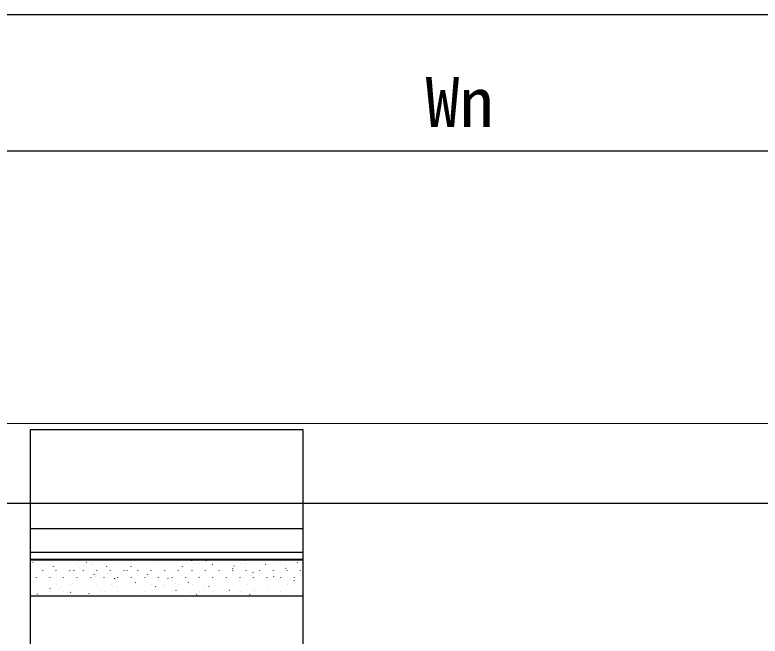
# Model space of a CAD drawing. Units: millimetres, scale not verified. Extents: x -875 to 875, y -1299 to 1292.
# Drawn here: x 16.8 to 181, y -850.2 to -713.5 of the extents above; entities that cross this region are included whole.
import ezdxf
from ezdxf.enums import TextEntityAlignment as Align

# ---------------------------------------------------------------- set-up
doc = ezdxf.new("R2010")
doc.units = ezdxf.units.MM
doc.header["$LTSCALE"] = 8
doc.layers.add('0-5_YKK_12', color=2, linetype='Continuous', lineweight=18)
for name, color, linetype in [('0-6_YKK_13', 4, 'Continuous'), ('0-8_YKK_D', 6, 'Continuous'), ('0-A_YSS_K', 3, 'Continuous')]:
    doc.layers.add(name, color=color, linetype=linetype)
doc.styles.add('ＭＳ ゴシック', font='')
doc.styles.get('ＭＳ ゴシック').set_extended_font_data('MS Gothic')

msp = doc.modelspace()

# ---------------------------------------------------------------- linework, layer by layer
at = {"layer": '0-5_YKK_12'}
msp.add_line((675.257, -803.453), (-134.743, -803.453), dxfattribs=at)
at = {"layer": '0-6_YKK_13'}
for p, q in [((20.257, -826.553), (80.257, -826.553)), ((20.257, -831.749), (80.257, -831.749)), ((20.257, -833.277), (80.257, -833.277)), ((20.257, -841.438), (20.257, -833.277)), ((20.257, -833.464), (80.257, -833.464)), ((24.969, -833.872), (24.965, -833.863)), ((36.305, -833.795), (36.302, -833.786)), ((47.642, -833.719), (47.639, -833.709)), ((55.817, -833.653), (55.762, -833.57)), ((58.979, -833.642), (58.975, -833.633)), ((67.547, -833.617), (67.491, -833.534)), ((70.315, -833.565), (70.312, -833.556)), ((20.832, -834.07), (20.777, -833.986)), ((21.556, -834.362), (21.556, -834.312)), ((22.34, -834.471), (22.336, -834.461)), ((24.546, -834.362), (24.546, -834.312)), ((25.336, -834.954), (25.28, -834.871)), ((27.536, -834.362), (27.536, -834.312)), ((30.526, -834.362), (30.526, -834.312)), ((31.064, -835.04), (31.061, -835.031)), ((32.562, -834.034), (32.507, -833.951)), ((33.516, -834.362), (33.516, -834.312)), ((33.676, -834.394), (33.673, -834.385)), ((36.506, -834.362), (36.506, -834.312)), ((37.065, -834.918), (37.01, -834.835)), ((39.496, -834.362), (39.496, -834.312)), ((42.401, -834.964), (42.397, -834.954)), ((42.486, -834.362), (42.486, -834.312)), ((45.013, -834.318), (45.01, -834.308)), ((45.476, -834.362), (45.476, -834.312)), ((48.466, -834.362), (48.466, -834.312)), ((51.456, -834.362), (51.456, -834.312)), ((53.738, -834.887), (53.734, -834.878)), ((54.446, -834.362), (54.446, -834.312)), ((56.35, -834.241), (56.346, -834.232)), ((57.436, -834.362), (57.436, -834.312)), ((60.32, -834.538), (60.265, -834.454)), ((60.426, -834.362), (60.426, -834.312)), ((63.416, -834.362), (63.416, -834.312)), ((64.823, -835.422), (64.768, -835.339)), ((65.074, -834.81), (65.071, -834.801)), ((66.406, -834.362), (66.406, -834.312)), ((67.686, -834.164), (67.683, -834.155)), ((69.396, -834.362), (69.396, -834.312)), ((72.05, -834.502), (71.995, -834.418)), ((72.386, -834.362), (72.386, -834.312)), ((75.376, -834.362), (75.376, -834.312)), ((76.411, -834.734), (76.407, -834.724)), ((76.553, -835.386), (76.498, -835.303)), ((78.366, -834.362), (78.366, -834.312)), ((79.023, -834.088), (79.02, -834.078)), ((22.931, -835.787), (22.931, -835.737)), ((25.921, -835.787), (25.921, -835.737)), ((25.94, -836.615), (25.937, -836.606)), ((28.569, -836.016), (28.565, -836.007)), ((28.911, -835.787), (28.911, -835.737)), ((29.839, -835.839), (29.784, -835.755)), ((31.901, -835.787), (31.901, -835.737)), ((34.342, -836.723), (34.287, -836.64)), ((34.891, -835.787), (34.891, -835.737)), ((37.277, -836.538), (37.273, -836.529)), ((37.881, -835.787), (37.881, -835.737)), ((39.905, -835.94), (39.902, -835.93)), ((40.871, -835.787), (40.871, -835.737)), ((41.568, -835.803), (41.513, -835.719)), ((43.861, -835.787), (43.861, -835.737)), ((46.001, -837.108), (45.998, -837.098)), ((46.072, -836.687), (46.016, -836.604)), ((46.851, -835.787), (46.851, -835.737)), ((48.613, -836.462), (48.61, -836.452)), ((49.841, -835.787), (49.841, -835.737)), ((51.242, -835.863), (51.239, -835.853)), ((52.831, -835.787), (52.831, -835.737)), ((55.821, -835.787), (55.821, -835.737)), ((57.338, -837.031), (57.334, -837.022)), ((58.811, -835.787), (58.811, -835.737)), ((59.95, -836.385), (59.947, -836.376)), ((61.801, -835.787), (61.801, -835.737)), ((62.579, -835.786), (62.575, -835.777)), ((64.791, -835.787), (64.791, -835.737)), ((67.781, -835.787), (67.781, -835.737)), ((68.674, -836.955), (68.671, -836.945)), ((69.327, -836.307), (69.271, -836.223)), ((70.771, -835.787), (70.771, -835.737)), ((71.287, -836.308), (71.283, -836.299)), ((73.761, -835.787), (73.761, -835.737)), ((73.83, -837.191), (73.775, -837.108)), ((73.915, -835.71), (73.912, -835.7)), ((76.751, -835.787), (76.751, -835.737)), ((79.741, -835.787), (79.741, -835.737)), ((80.011, -836.878), (80.008, -836.868)), ((20.832, -838.237), (20.829, -838.228)), ((21.556, -837.402), (21.556, -837.352)), ((22.931, -838.827), (22.931, -838.777)), ((23.328, -837.261), (23.324, -837.252)), ((24.546, -837.402), (24.546, -837.352)), ((25.921, -838.827), (25.921, -838.777)), ((27.536, -837.402), (27.536, -837.352)), ((28.911, -838.827), (28.911, -838.777)), ((29.54, -838.759), (29.537, -838.75)), ((30.526, -837.402), (30.526, -837.352)), ((31.901, -838.827), (31.901, -838.777)), ((32.169, -838.16), (32.166, -838.151)), ((33.516, -837.402), (33.516, -837.352)), ((34.664, -837.184), (34.661, -837.175)), ((34.891, -838.827), (34.891, -838.777)), ((36.506, -837.402), (36.506, -837.352)), ((37.881, -838.827), (37.881, -838.777)), ((38.845, -837.608), (38.79, -837.524)), ((39.496, -837.402), (39.496, -837.352)), ((40.871, -838.827), (40.871, -838.777)), ((40.877, -838.683), (40.874, -838.673)), ((42.486, -837.402), (42.486, -837.352)), ((43.348, -838.492), (43.293, -838.409)), ((43.506, -838.084), (43.502, -838.074)), ((43.861, -838.827), (43.861, -838.777)), ((45.476, -837.402), (45.476, -837.352)), ((46.851, -838.827), (46.851, -838.777)), ((48.466, -837.402), (48.466, -837.352)), ((49.841, -838.827), (49.841, -838.777)), ((50.575, -837.572), (50.52, -837.488)), ((51.456, -837.402), (51.456, -837.352)), ((52.214, -838.606), (52.21, -838.597)), ((52.831, -838.827), (52.831, -838.777)), ((54.446, -837.402), (54.446, -837.352)), ((54.842, -838.007), (54.839, -837.998)), ((55.078, -838.456), (55.023, -838.373)), ((55.821, -838.827), (55.821, -838.777)), ((57.436, -837.402), (57.436, -837.352)), ((58.811, -838.827), (58.811, -838.777)), ((60.426, -837.402), (60.426, -837.352)), ((61.801, -838.827), (61.801, -838.777)), ((63.416, -837.402), (63.416, -837.352)), ((63.55, -838.529), (63.547, -838.52)), ((64.791, -838.827), (64.791, -838.777)), ((66.179, -837.93), (66.176, -837.921)), ((66.406, -837.402), (66.406, -837.352)), ((67.781, -838.827), (67.781, -838.777)), ((69.396, -837.402), (69.396, -837.352)), ((70.771, -838.827), (70.771, -838.777)), ((72.386, -837.402), (72.386, -837.352)), ((73.761, -838.827), (73.761, -838.777)), ((74.887, -838.453), (74.884, -838.443)), ((75.376, -837.402), (75.376, -837.352)), ((76.751, -838.827), (76.751, -838.777)), ((77.516, -837.854), (77.512, -837.844)), ((78.333, -838.076), (78.278, -837.992)), ((78.366, -837.402), (78.366, -837.352)), ((79.741, -838.827), (79.741, -838.777)), ((21.556, -840.442), (21.556, -840.392)), ((24.433, -840.381), (24.429, -840.372)), ((24.597, -839.757), (24.541, -839.674)), ((24.546, -840.442), (24.546, -840.392)), ((26.928, -839.405), (26.925, -839.396)), ((27.536, -840.442), (27.536, -840.392)), ((30.526, -840.442), (30.526, -840.392)), ((33.516, -840.442), (33.516, -840.392)), ((35.769, -840.305), (35.766, -840.295)), ((36.506, -840.442), (36.506, -840.392)), ((38.265, -839.329), (38.261, -839.319)), ((39.496, -840.442), (39.496, -840.392)), ((42.486, -840.442), (42.486, -840.392)), ((45.476, -840.442), (45.476, -840.392)), ((47.106, -840.228), (47.103, -840.219)), ((47.852, -839.376), (47.796, -839.293)), ((48.466, -840.442), (48.466, -840.392)), ((49.601, -839.252), (49.598, -839.243)), ((51.456, -840.442), (51.456, -840.392)), ((52.355, -840.261), (52.3, -840.178)), ((54.446, -840.442), (54.446, -840.392)), ((57.436, -840.442), (57.436, -840.392)), ((58.443, -840.151), (58.439, -840.142)), ((59.581, -839.341), (59.526, -839.257)), ((60.426, -840.442), (60.426, -840.392)), ((60.938, -839.175), (60.935, -839.166)), ((63.416, -840.442), (63.416, -840.392)), ((64.084, -840.225), (64.029, -840.142)), ((66.406, -840.442), (66.406, -840.392)), ((69.396, -840.442), (69.396, -840.392)), ((69.779, -840.075), (69.776, -840.065)), ((72.275, -839.099), (72.271, -839.089)), ((72.386, -840.442), (72.386, -840.392)), ((75.376, -840.442), (75.376, -840.392)), ((78.366, -840.442), (78.366, -840.392)), ((21.804, -840.98), (21.8, -840.971)), ((29.1, -840.641), (29.045, -840.558)), ((33.14, -840.903), (33.137, -840.894)), ((44.477, -840.827), (44.474, -840.817)), ((53.202, -841.396), (53.198, -841.387)), ((55.814, -840.75), (55.81, -840.741)), ((56.858, -841.145), (56.803, -841.062)), ((64.538, -841.32), (64.535, -841.31)), ((67.15, -840.674), (67.147, -840.664)), ((68.588, -841.109), (68.532, -841.026)), ((75.875, -841.243), (75.872, -841.233)), ((78.487, -840.597), (78.484, -840.587))]:
    msp.add_line(p, q, dxfattribs=at)
msp.add_lwpolyline([(80.257, -804.753), (80.257, -1002.153), (20.257, -1002.153), (20.257, -804.753)], close=True, dxfattribs=at)
msp.add_lwpolyline([(80.257, -833.277), (80.257, -841.438), (20.257, -841.438)], dxfattribs=at)
at = {"layer": '0-8_YKK_D'}
for p, q in [((671.257, -713.453), (-130.743, -713.453)), ((270.257, -743.453), (-29.743, -743.453))]:
    msp.add_line(p, q, dxfattribs=at)
at = {"layer": '0-A_YSS_K'}
msp.add_line((-144.743, -820.953), (690.257, -820.953), dxfattribs=at)

# ---------------------------------------------------------------- texts
at = {"layer": '0-8_YKK_D', "style": 'ＭＳ ゴシック'}
msp.add_text('Wn', height=11, dxfattribs=at).set_placement((107.26, -741.453), align=Align.BOTTOM_LEFT)

doc.saveas('drawing.dxf')
